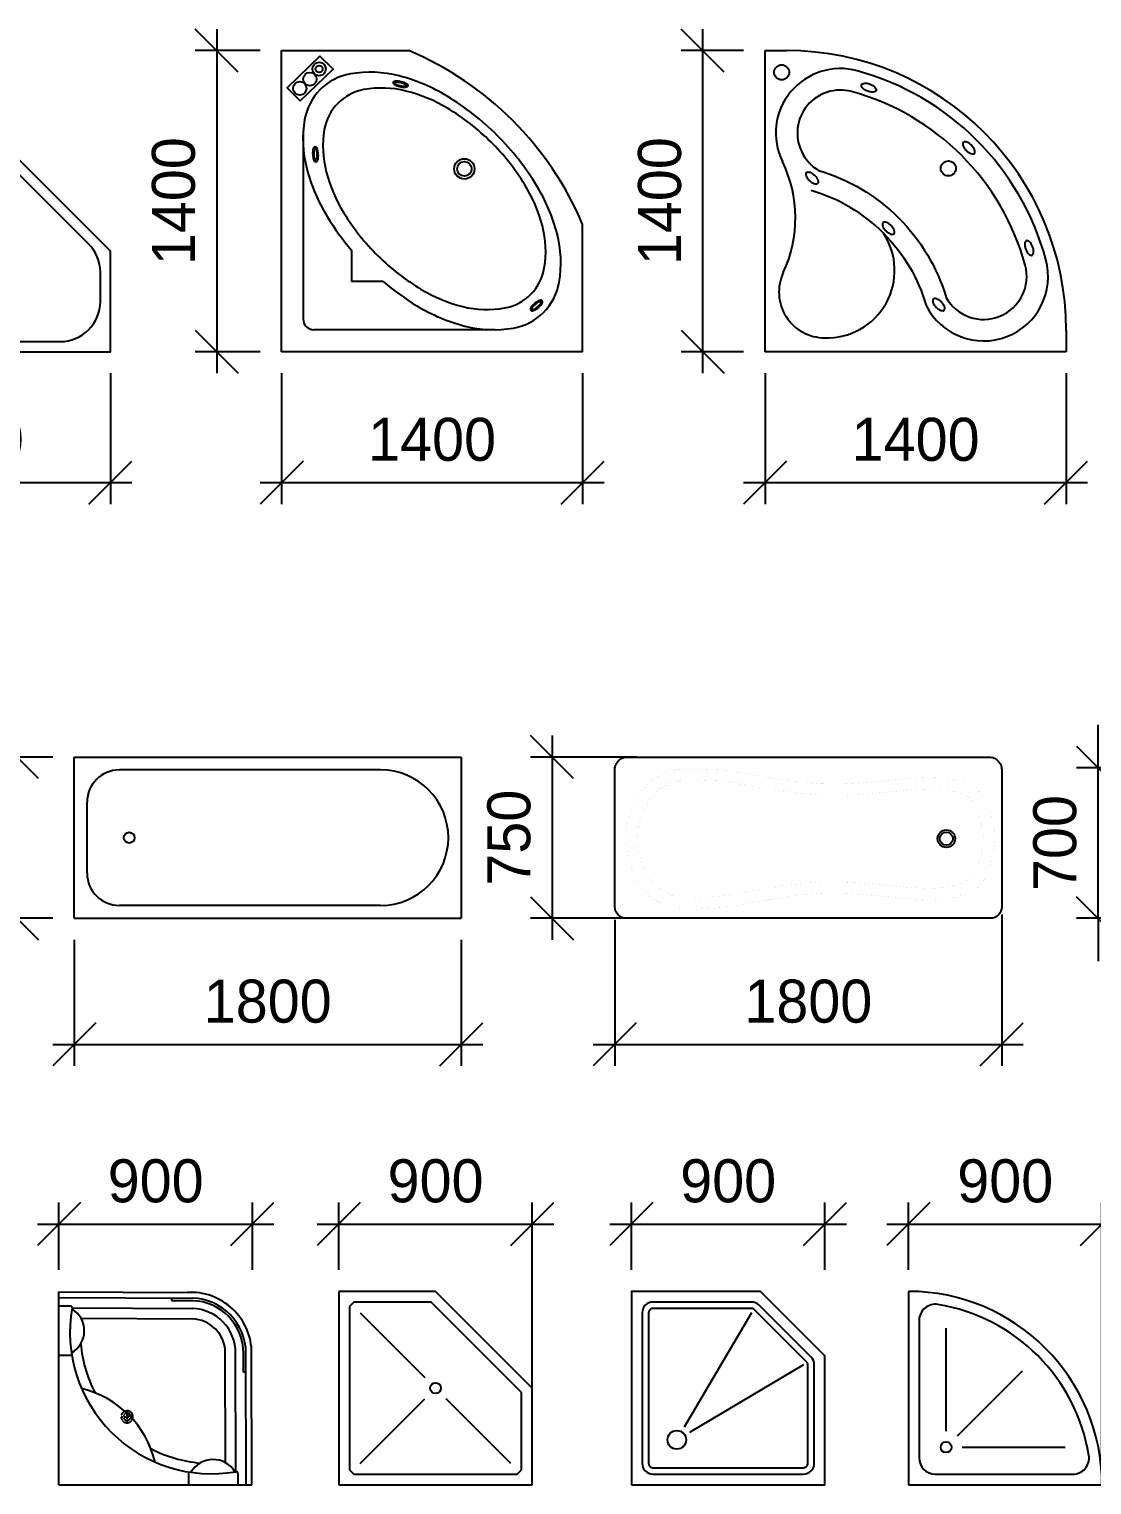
# Model space of a CAD drawing. Header units: millimetres. Extents: x 3103 to 179340, y -10977 to 70536.
# Drawn here: x 43018 to 47960, y -4403 to 2367 of the extents above; entities that cross this region are included whole.
import ezdxf

# ---------------------------------------------------------------- set-up
doc = ezdxf.new("R2010")
doc.units = ezdxf.units.MM
doc.header["$LTSCALE"] = 0.5
doc.linetypes.add('HIDDEN', pattern=[0.375, 0.25, -0.125])
for name, color, linetype in [('RAZMER', 5, 'Continuous'), ('SANTEH', 30, 'Continuous'), ('А6-07 сантехника', 11, 'Continuous')]:
    doc.layers.add(name, color=color, linetype=linetype)
doc.styles.add('WROMLATS', font='wromlats.shx', dxfattribs={"bigfont": 'bigfont.shx'})
doc.dimstyles.new('juka', dxfattribs={"dimscale": 100, "dimtxt": 2, "dimasz": 2, "dimexe": 1, "dimexo": 1, "dimgap": 1, "dimtad": 1, "dimtoh": 1, "dimdec": 0, "dimzin": 0, "dimdsep": 46, "dimtxsty": 'WROMLATS', "dimblk": 'OBLIQUE', "dimcen": -3, "dimdle": 1, "dimclrd": 256, "dimclre": 256, "dimclrt": 256, "dimadec": 0, "dimazin": 0, "dimtfac": 1, "dimtdec": 0, "dimtix": 1, "dimtmove": 2, "dimatfit": 3, "dimldrblk": 'ORIGIN2', "dimfxl": 1, "dimtvp": 2.5, "dimtolj": 1, "dimtzin": 0, "dimarcsym": 0})

# ---------------------------------------------------------------- blocks, each defined once
blk = doc.blocks.new('Bath-Tub_79')
at = {"layer": 'SANTEH', "linetype": 'Continuous'}
for p, q in [((0, 0), (0, 750)), ((0, 750), (1800, 750)), ((1800, 750), (1800, 0)), ((1425, 690), (210, 690)), ((60, 210), (60, 540)), ((0, 0), (1800, 0)), ((1425, 60), (210, 60))]:
    blk.add_line(p, q, dxfattribs=at)
blk.add_circle((255.9, 375), 25, dxfattribs=at)
for centre, radius, start, end in [((210, 540), 150, 90, 180), ((1425, 375), 315, 270, 90), ((210, 210), 150, 180, 270)]:
    blk.add_arc(centre, radius, start, end, dxfattribs=at)
blk = doc.blocks.new('Shower Corner_89')
at = {"layer": 'SANTEH', "linetype": 'Continuous'}
for p, q in [((900, 900), (0, 900)), ((0, 900), (0, 0)), ((900, 450), (900, 900)), ((70, 850), (50, 830)), ((50, 830), (50, 70)), ((830, 850), (70, 850)), ((850, 830), (830, 850)), ((850, 470.7), (850, 830)), ((100, 800), (400, 500)), ((800, 800), (500, 500)), ((429.3, 50), (850, 470.7)), ((450, 0), (900, 450)), ((100, 100), (400, 400)), ((50, 70), (70, 50)), ((0, 0), (450, 0)), ((70, 50), (429.3, 50))]:
    blk.add_line(p, q, dxfattribs=at)
blk.add_circle((450, 450), 25, dxfattribs=at)
blk = doc.blocks.new('Shower Tray Corner_90')
at = {"layer": 'SANTEH', "linetype": 'Continuous'}
for p, q in [((0, 900), (0, 0)), ((50, 764.9), (50, 125)), ((175, 250), (175, 729.3)), ((228, 228), (530.3, 530.3)), ((250, 175), (729.3, 175)), ((0, 0), (900, 0)), ((125, 50), (764.9, 50))]:
    blk.add_line(p, q, dxfattribs=at)
blk.add_circle((175, 175), 25, dxfattribs=at)
for centre, radius, start, end in [((0, 0), 900, 0, 90), ((125, 764.9), 75, 80.7182, 180), ((0, 0), 850, 9.2818, 80.7182), ((764.9, 125), 75, 270, 9.2818), ((125, 125), 75, 180, 270)]:
    blk.add_arc(centre, radius, start, end, dxfattribs=at)
blk = doc.blocks.new('s_29')
for p, q in [((0, -1400), (0, 0)), ((0, 0), (1400, 0)), ((1400, 0), (1400, -100)), ((100, -1400), (0, -1400))]:
    blk.add_line(p, q)
blk.add_lwpolyline([(550.8, -550.8, -0.127293), (214.5, -748.9, 0.903604), (428.9, -1305.9, 0.265542), (1305.9, -428.9, 0.64488), (885, -80.4)], format="xyb")
for points in [[(843.2, -248.2, -0.125423), (621.5, -621.5, -0.124182), (252.4, -842, 0.884986), (402.6, -1209.5, 0.265542), (1209.5, -402.6, 0.64488), (928.8, -170.3, 0.143372)], [(819.8, -231.1, -0.048674), (808.3, -240.5, -0.062447), (798.1, -245.6, -0.102951), (787.5, -247.1, -0.181047), (781.9, -244.5, -0.181047), (779.4, -238.9, -0.102951), (780.8, -228.4, -0.062447), (786, -218.1, -0.048674), (795.3, -206.7, -0.048674), (806.8, -197.3, -0.062447), (817, -192.1, -0.102951), (827.6, -190.7, -0.181047), (833.2, -193.2, -0.181047), (835.7, -198.8, -0.102951), (834.3, -209.4, -0.062447), (829.1, -219.7, -0.048674)], [(1244.2, -488.5, -0.048674), (1237.5, -501.7, -0.062447), (1230.1, -510.5, -0.102951), (1221.1, -516.1, -0.181047), (1214.9, -516, -0.181047), (1210.3, -511.9, -0.102951), (1207.4, -501.7, -0.062447), (1208, -490.2, -0.048674), (1212, -475.9, -0.048674), (1218.7, -462.8, -0.062447), (1226, -453.9, -0.102951), (1235.1, -448.3, -0.181047), (1241.3, -448.4, -0.181047), (1245.9, -452.5, -0.102951), (1248.8, -462.7, -0.062447), (1248.2, -474.3, -0.048674)], [(586.2, -586.2, 0.048674), (595.6, -574.8, 0.062447), (600.7, -564.5, 0.102951), (602.2, -553.9, 0.181047), (599.6, -548.3, 0.181047), (594, -545.8, 0.102951), (583.5, -547.2, 0.062447), (573.2, -552.4, 0.048674), (561.8, -561.8, 0.048674), (552.4, -573.2, 0.062447), (547.2, -583.5, 0.102951), (545.8, -594, 0.181047), (548.3, -599.6, 0.181047), (553.9, -602.2, 0.102951), (564.5, -600.7, 0.062447), (574.8, -595.6, 0.048674)], [(231.1, -819.8, 0.048674), (240.5, -808.3, 0.062447), (245.6, -798.1, 0.102951), (247.1, -787.5, 0.181047), (244.5, -781.9, 0.181047), (238.9, -779.4, 0.102951), (228.4, -780.8, 0.062447), (218.1, -786, 0.048674), (206.7, -795.3, 0.048674), (197.3, -806.8, 0.062447), (192.1, -817, 0.102951), (190.7, -827.6, 0.181047), (193.2, -833.2, 0.181047), (198.8, -835.7, 0.102951), (209.4, -834.3, 0.062447), (219.7, -829.1, 0.048674)], [(959.9, -959.9, 0.048674), (969.2, -948.5, 0.062447), (974.4, -938.2, 0.102951), (975.9, -927.6, 0.181047), (973.3, -922, 0.181047), (967.7, -919.5, 0.102951), (957.2, -920.9, 0.062447), (946.9, -926.1, 0.048674), (935.5, -935.5, 0.048674), (926.1, -946.9, 0.062447), (920.9, -957.2, 0.102951), (919.5, -967.7, 0.181047), (922, -973.3, 0.181047), (927.6, -975.9, 0.102951), (938.1, -974.4, 0.062447), (948.4, -969.2, 0.048674)], [(488.5, -1244.2, 0.048674), (501.7, -1237.5, 0.062447), (510.5, -1230.1, 0.102951), (516.1, -1221.1, 0.181047), (516, -1214.9, 0.181047), (511.9, -1210.3, 0.102951), (501.7, -1207.4, 0.062447), (490.2, -1208, 0.048674), (475.9, -1212, 0.048674), (462.8, -1218.7, 0.062447), (453.9, -1226, 0.102951), (448.3, -1235.1, 0.181047), (448.4, -1241.3, 0.181047), (452.5, -1245.9, 0.102951), (462.7, -1248.8, 0.062447), (474.3, -1248.2, 0.048674)]]:
    blk.add_lwpolyline(points, format="xyb", close=True)
for centre in [(1299, -77.2), (852.3, -852.3)]:
    blk.add_circle(centre, 35)
for centre, radius, start, end in [((277.5, -277.5), 212.9, 64.9384, 180), ((100, -100), 1300, 270, 0), ((621.8, 458.8), 600, 244.9384, 296.0111), ((0, 0), 779, 315, 344.01734), ((378.1, -288.9), 313.7, 177.91169, 303.40157)]:
    blk.add_arc(centre, radius, start, end)
blk = doc.blocks.new('K10-13')
at = {"layer": 'SANTEH'}
blk.add_lwpolyline([(0, 0), (1400, 0), (1400, 466.7), (466.7, 1400), (0, 1400)], close=True, dxfattribs=at)
for points in [[(480.8, 46.7), (1166.7, 46.7, 0.414214), (1353.3, 233.3), (1353.3, 370, 0.198912), (1298.7, 502), (502, 1298.7, 0.198912), (370, 1353.3), (233.3, 1353.3, 0.414214), (46.7, 1166.7), (46.7, 326.7, 0.414214), (326.7, 46.7)], [(326.7, 46.7), (470.5, 46.7, 0.414214)]]:
    blk.add_lwpolyline(points, format="xyb", dxfattribs=at)
blk.add_circle((202.7, 202.7), 40.4, dxfattribs=at)
blk = doc.blocks.new('K10-46')
at = {"layer": 'SANTEH'}
for p, q in [((-800, -558.6), (-269.9, -244.3)), ((-558.2, -799.5), (-245.8, -268.4))]:
    blk.add_line(p, q, dxfattribs=at)
blk.add_lwpolyline([(0, 0), (-900, 0), (-900, -600), (-600, -900), (0, -900)], close=True, dxfattribs=at)
for points in [[(-100, -50), (-800, -50, 0.414214), (-850, -100), (-850, -558.6, 0.198912), (-835.4, -593.9), (-593.9, -835.4, 0.198912), (-558.6, -850), (-100, -850, 0.414214), (-50, -800), (-50, -100, 0.414214)], [(-100, -80), (-800, -80, 0.414214), (-820, -100), (-820, -558.6, 0.198912), (-814.1, -572.7), (-572.7, -814.1, 0.198912), (-558.6, -820), (-100, -820, 0.414214), (-80, -800), (-80, -100, 0.414214)]]:
    blk.add_lwpolyline(points, format="xyb", close=True, dxfattribs=at)
blk.add_circle((-211, -209.4), 43.3, dxfattribs=at)
blk = doc.blocks.new('_Oblique')
at = {"color": 0, "lineweight": -2}
blk.add_line((-0.5, -0.5), (0.5, 0.5), dxfattribs=at)
blk = doc.blocks.new('*D1512')
at = {"layer": 'Defpoints', "color": 0, "transparency": 16777216}
for p in [(41996, 866.8), (43396, 866.8), (43396, 257.9)]:
    blk.add_point(p, dxfattribs=at)
at = {"layer": 'RAZMER', "lineweight": -2, "transparency": 16777216}
for p, q in [((41996, 766.8), (41996, 157.9)), ((43396, 766.8), (43396, 157.9)), ((41896, 257.9), (43496, 257.9))]:
    blk.add_line(p, q, dxfattribs=at)
at = {"layer": 'RAZMER', "lineweight": -2, "transparency": 16777216, "xscale": 200, "yscale": 200, "zscale": 200, "rotation": 180}
blk.add_blockref('_Oblique', (41996, 257.9), dxfattribs=at)
at = {"layer": 'RAZMER', "lineweight": -2, "transparency": 16777216, "xscale": 200, "yscale": 200, "zscale": 200}
blk.add_blockref('_Oblique', (43396, 257.9), dxfattribs=at)
at = {"layer": 'RAZMER', "transparency": 16777216, "insert": (42696, 457.9), "char_height": 200, "attachment_point": 5, "style": 'WROMLATS'}
blk.add_mtext('\\A1;1400', dxfattribs=at)
blk = doc.blocks.new('_Origin2')
at = {"color": 0, "linetype": 'ByBlock', "lineweight": -2}
blk.add_line((-0.5, 0), (-1, 0), dxfattribs=at)
for radius in [0.5, 0.25]:
    blk.add_circle((0, 0), radius, dxfattribs=at)
blk = doc.blocks.new('A$C4AAB7A9B')
at = {"layer": 'SANTEH', "linetype": 'Continuous'}
for p, q in [((0, 897.4), (595.8, 894.7)), ((0, 0), (0, 897.4)), ((0, 871), (621.6, 868.2)), ((52.2, 831.5), (0, 831.5)), ((61.2, 822.8), (621.4, 820.2)), ((524.3, 870), (524.2, 857.1)), ((524.2, 857.1), (621.6, 856.7)), ((102.8, 774.6), (621.2, 772.2)), ((774.8, 102.8), (773.9, 614.8)), ((822.9, 61.2), (821.9, 614.9)), ((858.5, 524.2), (858.4, 615)), ((871, 0), (869.9, 615)), ((897.4, 0), (896.3, 615.1)), ((61.2, 602.2), (0, 602.2)), ((870, 524.3), (858.5, 524.2)), ((316.7, 344.4), (316.7, 333.3)), ((344.4, 316.7), (333.3, 316.7)), ((602.2, 61.2), (602.2, 0)), ((831.5, 52.2), (831.5, 0)), ((0, 0), (897.4, 0))]:
    blk.add_line(p, q, dxfattribs=at)
at = {"layer": 'SANTEH', "linetype": 'HIDDEN'}
for p, q in [((289.1, 316.7), (333.3, 316.7)), ((316.7, 289.1), (316.7, 333.3))]:
    blk.add_line(p, q, dxfattribs=at)
at = {"layer": 'SANTEH', "linetype": 'Continuous'}
for radius in [1.536381458572577e-11, 1.71772669036928e-11]:
    blk.add_circle((316.7, 316.7), radius, dxfattribs=at)
for centre, radius, start, end in [((613.5, 612.5), 282.8, 359.79939, 93.59099), ((709.8, 709.8), 658.4, 170.12181, 279.88736), ((54.5, 824.9), 6.99, 343.43975, 108.66569), ((-0.5, 716.8), 118.6, 299.80018, 59.07428), ((614.4, 612.8), 207.5, 359.72024, 88.3907), ((614.4, 612.8), 243.9, 359.72024, 88.3907), ((614.4, 612.8), 255.4, 359.72024, 88.3907), ((614.4, 612.8), 159.5, 359.72024, 88.3907), ((709.8, 709.8), 610.4, 184.9964, 207.5101), ((0, 0), 459.8, 13.31975, 76.67879), ((316.7, 316.7), 27.7, 338.81326, 111.18674), ((316.7, 316.7), 16.8, 359.05817, 90.94183), ((709.8, 709.8), 610.4, 242.48845, 264.99962), ((716.8, -0.5), 118.6, 30.92572, 150.19982), ((824.9, 54.5), 6.99, 341.33431, 106.56025)]:
    blk.add_arc(centre, radius, start, end, dxfattribs=at)
at = {"layer": 'SANTEH', "linetype": 'HIDDEN'}
for radius, start, end in [(27.7, 111.18674, 338.81326), (16.8, 90.94183, 359.05817)]:
    blk.add_arc((316.7, 316.7), radius, start, end, dxfattribs=at)
blk = doc.blocks.new('s_93')
at = {"layer": 'SANTEH'}
for p, q in [((0, -1400), (0, 0)), ((0, 0), (1400, 0)), ((1400, 0), (1400, -591.9)), ((1018.5, -100.4), (152.2, -100.4)), ((102.3, -992.8), (102.2, -150.4)), ((326.1, -472), (326.1, -325.2)), ((472.4, -325.3), (326.1, -325.2)), ((0, -1400), (591.9, -1400))]:
    blk.add_line(p, q, dxfattribs=at)
blk.add_lwpolyline([(1374.7, -177.5), (1227.2, -26.4), (1165.9, -86.3), (1313.7, -240.1)], close=True, dxfattribs=at)
for points in [[(1005.5, -1002.7, 0.059635), (1188.3, -769.5, 0.073145), (1282.5, -546.5, 0.106765), (1291.8, -320, 0.154982), (1218.9, -179.7, 0.154982), (1078.4, -107.2, 0.106765), (851.9, -117.1, 0.073145), (629.2, -211.9, 0.038861), (472.4, -325.3, 0.059635)], [(326.1, -472, 0.038717), (213.6, -628.6, 0.073145), (119.4, -851.5, 0.106765), (110.1, -1078.1, 0.154982), (183, -1218.4, 0.154982), (323.6, -1290.9, 0.106765), (550.1, -1281, 0.073145), (772.8, -1186.2, 0.059635), (1005.5, -1002.7, 0.059635)]]:
    blk.add_lwpolyline(points, format="xyb", dxfattribs=at)
for points in [[(445.8, -448.2, 0.060096), (289.7, -649.6, 0.07356), (209.9, -842.3, 0.106832), (203.4, -1037.7, 0.154019), (267.5, -1159.1, 0.154019), (389.6, -1221.7, 0.106832), (584.9, -1213, 0.07356), (776.7, -1131, 0.060096), (976.3, -972.5, 0.060096), (1132.4, -771.1, 0.07356), (1212.2, -578.4, 0.106832), (1218.7, -383, 0.154019), (1154.6, -261.6, 0.154019), (1032.5, -198.9, 0.106832), (837.1, -207.7, 0.07356), (645.4, -289.7, 0.060096)], [(917, -144.8, 0.028254), (904.4, -146.3, 0.038618), (895, -148.7, 0.079399), (886.5, -153.2, 0.251746), (883.3, -160, 0.251746), (887.3, -166.3, 0.079399), (896.3, -169.7, 0.038618), (905.9, -171, 0.028254), (918.6, -170.9, 0.028254), (931.3, -169.4, 0.038618), (940.6, -167, 0.079399), (949.2, -162.5, 0.251746), (952.3, -155.7, 0.251746), (948.4, -149.4, 0.079399), (939.3, -145.9, 0.038618), (929.7, -144.7, 0.028254)], [(917.3, -149.8, 0.028254), (905.2, -151.2, 0.038618), (896.6, -153.4, 0.079399), (889.5, -157.2, 0.251746), (888.3, -159.7, 0.251746), (889.8, -162, 0.079399), (897.3, -164.8, 0.038618), (906.2, -166, 0.028254), (918.3, -165.9, 0.028254), (930.4, -164.5, 0.038618), (939, -162.3, 0.079399), (946.2, -158.5, 0.251746), (947.3, -156, 0.251746), (945.9, -153.7, 0.079399), (938.3, -150.8, 0.038618), (929.5, -149.7, 0.028254)], [(1256.5, -556.6, -0.028254), (1252.6, -568.7, -0.038618), (1248.4, -577.4, -0.079399), (1242.3, -584.9, -0.251746), (1235.1, -586.7, -0.251746), (1229.6, -581.6, -0.079399), (1228, -572.1, -0.038618), (1228.7, -562.4, -0.028254), (1231.2, -549.9, -0.028254), (1235.1, -537.8, -0.038618), (1239.3, -529.1, -0.079399), (1245.4, -521.6, -0.251746), (1252.7, -519.9, -0.251746), (1258.1, -525, -0.079399), (1259.7, -534.5, -0.038618), (1259.1, -544.1, -0.028254)], [(1251.7, -555.3, -0.028254), (1247.9, -566.9, -0.038618), (1244.1, -574.9, -0.079399), (1239, -581.2, -0.251746), (1236.4, -581.8, -0.251746), (1234.4, -580, -0.079399), (1233, -572, -0.038618), (1233.6, -563.1, -0.028254), (1236, -551.2, -0.028254), (1239.8, -539.7, -0.038618), (1243.6, -531.6, -0.079399), (1248.8, -525.3, -0.251746), (1251.4, -524.7, -0.251746), (1253.4, -526.6, -0.079399), (1254.7, -534.5, -0.038618), (1254.1, -543.4, -0.028254)], [(204.8, -1193.9, 0.028254), (213.5, -1203.2, 0.038618), (221, -1209.4, 0.079399), (229.7, -1213.6, 0.251746), (237, -1212.1, 0.251746), (239.7, -1205.2, 0.079399), (237.2, -1195.8, 0.038618), (232.5, -1187.4, 0.028254), (224.9, -1177.2, 0.028254), (216.2, -1167.9, 0.038618), (208.7, -1161.8, 0.079399), (200, -1157.6, 0.251746), (192.7, -1159, 0.251746), (189.9, -1165.9, 0.079399), (192.5, -1175.3, 0.038618), (197.2, -1183.7, 0.028254)], [(208.6, -1190.7, 0.028254), (216.9, -1199.6, 0.038618), (223.8, -1205.3, 0.079399), (231.1, -1208.8, 0.251746), (233.8, -1208.2, 0.251746), (234.8, -1205.7, 0.079399), (232.6, -1197.9, 0.038618), (228.3, -1190.1, 0.028254), (221, -1180.4, 0.028254), (212.7, -1171.5, 0.038618), (205.9, -1165.9, 0.079399), (198.6, -1162.3, 0.251746), (195.9, -1162.9, 0.251746), (194.9, -1165.4, 0.079399), (197.1, -1173.2, 0.038618), (201.4, -1181, 0.028254)]]:
    blk.add_lwpolyline(points, format="xyb", close=True, dxfattribs=at)
for centre, radius in [((1224.6, -84.7), 31.2), ((1267.5, -131.9), 31.2), ((1314.6, -174.7), 31.2), ((1314.6, -174.7), 16.3), ((850, -850), 47.2), ((850, -850), 33.7)]:
    blk.add_circle(centre, radius, dxfattribs=at)
for centre, radius, start, end in [((152.2, -150.4), 50, 90, 180), ((0, 0), 1520, 292.91954, 337.08046)]:
    blk.add_arc(centre, radius, start, end, dxfattribs=at)
blk = doc.blocks.new('s_44')
at = {"layer": 'SANTEH', "ltscale": 600}
blk.add_line((-1798.7, 252.4), (-1798.7, 264.5), dxfattribs=at)
blk.add_lwpolyline([(-1798.7, -317.4), (-1798.7, 317.4, -0.414214), (-1745.8, 370.3), (-51.9, 370.3, -0.414214), (1, 317.4), (1, -317.4, -0.380575), (-51.9, -379.3), (-1745.8, -379.3, -0.380575)], format="xyb", close=True, dxfattribs=at)
at = {"layer": 'SANTEH', "ltscale": 600, "const_width": 0.106}
for points in [[(-1765.9, -2.2), (-1763.1, -35.3), (-1752, -100.4), (-1736.8, -151.4), (-1717.1, -190.6), (-1693.2, -219.8), (-1666.4, -240.3), (-1638.4, -254.2), (-1609.9, -264.6), (-1580, -272.5), (-1548.5, -278.1), (-1515.3, -281.7), (-1480.2, -283.4), (-1443.2, -283.4), (-1404, -281.9), (-1362.5, -279.1), (-1318.6, -275.2), (-1272.5, -270.6), (-1224.5, -265.8), (-1174.6, -261.2), (-1123.2, -257.4), (-1070.4, -254.8), (-1016.4, -253.9), (-961.5, -255), (-905.7, -258.6), (-849.5, -264.3), (-793.6, -271.6), (-738.5, -280), (-685.2, -289), (-634.1, -298.1), (-585.9, -306.7), (-541.3, -314.4), (-499.4, -320.9), (-397, -324), (-363.5, -326.4), (-330.7, -326.4), (-299.3, -323.4), (-268.8, -317.2), (-238.8, -307.3), (-208.8, -293.6), (-178, -275.3), (-147, -249.8), (-117.5, -215.3), (-91.3, -170), (-69.4, -112.3), (-52.6, -40.3), (-48, 4.5), (-52.6, 43), (-69.4, 115), (-91.3, 172.7), (-117.5, 218), (-147, 252.5), (-178, 278), (-208.8, 296.4), (-238.8, 310), (-268.8, 319.9), (-299.3, 326.1), (-330.7, 329.1), (-363.5, 329.1), (-397.3, 326.7), (-499.8, 320.9), (-541.3, 314.4), (-585.9, 306.7), (-634.1, 298.1), (-685.2, 289), (-738.5, 280), (-793.6, 271.6), (-849.5, 264.3), (-905.7, 258.6), (-961.5, 255), (-1016.4, 253.9), (-1070.4, 254.8), (-1123.2, 257.4), (-1174.6, 261.2), (-1224.5, 265.8), (-1272.5, 270.6), (-1318.6, 275.2), (-1362.5, 279.1), (-1404, 281.9), (-1443.2, 283.4), (-1480.2, 283.4), (-1515.3, 281.7), (-1548.5, 278.1), (-1580, 272.5), (-1609.9, 264.6), (-1638.4, 254.2), (-1666.4, 240.3), (-1693.2, 219.8), (-1717.1, 190.6), (-1736.8, 151.4), (-1752, 100.4), (-1763.1, 35.3)], [(-1713.1, 2.2), (-1710.6, -28.6), (-1700.4, -88.3), (-1687.4, -131.8), (-1672.4, -161.7), (-1656.2, -181.5), (-1638.3, -195.2), (-1617.5, -205.6), (-1594.1, -214.1), (-1568.6, -220.8), (-1541, -225.7), (-1511.2, -228.9), (-1478.9, -230.5), (-1444.2, -230.5), (-1406.8, -229.1), (-1366.6, -226.4), (-1323.6, -222.5), (-1277.8, -217.9), (-1229.5, -213.1), (-1179, -208.5), (-1126.4, -204.6), (-1072.2, -201.9), (-1016.3, -201), (-959.2, -202.2), (-901.3, -205.9), (-843.4, -211.8), (-786.1, -219.2), (-730.2, -227.8), (-676.1, -236.9), (-624.8, -246), (-576.7, -254.6), (-532.7, -262.2), (-494.5, -268.2), (-394.3, -271.2), (-361.6, -273.5), (-333.2, -273.5), (-307.1, -271), (-282.4, -266), (-258.1, -258), (-233.4, -246.7), (-208.5, -231.8), (-184.2, -211.9), (-160.9, -184.6), (-139.2, -147.2), (-120.1, -96.8), (-104.8, -31.1), (-100.5, 4.5), (-104.8, 33.8), (-120.1, 99.5), (-139.2, 149.9), (-160.9, 187.3), (-184.2, 214.6), (-208.5, 234.6), (-233.4, 249.4), (-258.1, 260.7), (-282.4, 268.7), (-307.1, 273.7), (-333.2, 276.2), (-361.6, 276.2), (-393.9, 273.9), (-494.2, 268.2), (-532.7, 262.2), (-576.7, 254.6), (-624.8, 246), (-676.1, 236.9), (-730.2, 227.8), (-786.1, 219.2), (-843.4, 211.8), (-901.3, 205.9), (-959.2, 202.2), (-1016.3, 201), (-1072.2, 201.9), (-1126.4, 204.6), (-1179, 208.5), (-1229.5, 213.1), (-1277.8, 217.9), (-1323.6, 222.5), (-1366.6, 226.4), (-1406.8, 229.1), (-1444.2, 230.5), (-1478.9, 230.5), (-1511.2, 228.9), (-1541, 225.7), (-1568.6, 220.8), (-1594.1, 214.1), (-1617.5, 205.6), (-1638.3, 195.2), (-1656.2, 181.5), (-1672.4, 161.7), (-1687.4, 131.8), (-1700.4, 88.3), (-1710.6, 28.6)]]:
    blk.add_lwpolyline(points, close=True, dxfattribs=at)
at = {"layer": 'SANTEH', "ltscale": 600}
for radius in [41, 30.4]:
    blk.add_circle((-1540.8, 0), radius, dxfattribs=at)
blk = doc.blocks.new('*D1416')
at = {"layer": 'Defpoints', "color": 0, "transparency": 16777216}
for p in [(44192, 2266.8), (43890.5, 866.8), (44192, 866.8)]:
    blk.add_point(p, dxfattribs=at)
at = {"layer": 'RAZMER', "lineweight": -2, "transparency": 16777216}
for p, q in [((43890.5, 2366.8), (43890.5, 766.8)), ((44092, 2266.8), (43790.5, 2266.8)), ((44092, 866.8), (43790.5, 866.8))]:
    blk.add_line(p, q, dxfattribs=at)
at = {"layer": 'RAZMER', "lineweight": -2, "transparency": 16777216, "xscale": 200, "yscale": 200, "zscale": 200}
for p, rotation in [((43890.5, 2266.8), 90), ((43890.5, 866.8), 270)]:
    blk.add_blockref('_Oblique', p, dxfattribs=dict(at, rotation=rotation))
at = {"layer": 'RAZMER', "transparency": 16777216, "insert": (43690.5, 1566.8), "char_height": 200, "attachment_point": 5, "rotation": 90, "style": 'WROMLATS'}
blk.add_mtext('\\A1;1400', dxfattribs=at)
blk = doc.blocks.new('*D1417')
at = {"layer": 'Defpoints', "color": 0, "transparency": 16777216}
for p in [(44192, 866.8), (45592, 866.8), (45592, 257.9)]:
    blk.add_point(p, dxfattribs=at)
at = {"layer": 'RAZMER', "lineweight": -2, "transparency": 16777216}
for p, q in [((44192, 766.8), (44192, 157.9)), ((45592, 766.8), (45592, 157.9)), ((44092, 257.9), (45692, 257.9))]:
    blk.add_line(p, q, dxfattribs=at)
at = {"layer": 'RAZMER', "lineweight": -2, "transparency": 16777216, "xscale": 200, "yscale": 200, "zscale": 200, "rotation": 180}
blk.add_blockref('_Oblique', (44192, 257.9), dxfattribs=at)
at = {"layer": 'RAZMER', "lineweight": -2, "transparency": 16777216, "xscale": 200, "yscale": 200, "zscale": 200}
blk.add_blockref('_Oblique', (45592, 257.9), dxfattribs=at)
at = {"layer": 'RAZMER', "transparency": 16777216, "insert": (44892, 457.9), "char_height": 200, "attachment_point": 5, "style": 'WROMLATS'}
blk.add_mtext('\\A1;1400', dxfattribs=at)
blk = doc.blocks.new('*D1420')
at = {"layer": 'Defpoints', "color": 0, "transparency": 16777216}
for p in [(46150.8, 2266.8), (46440.4, 2266.8), (46440.4, 866.8)]:
    blk.add_point(p, dxfattribs=at)
at = {"layer": 'RAZMER', "lineweight": -2, "transparency": 16777216}
for p, q in [((46150.8, 766.8), (46150.8, 2366.8)), ((46340.4, 2266.8), (46050.8, 2266.8)), ((46340.4, 866.8), (46050.8, 866.8))]:
    blk.add_line(p, q, dxfattribs=at)
at = {"layer": 'RAZMER', "lineweight": -2, "transparency": 16777216, "xscale": 200, "yscale": 200, "zscale": 200}
for p, rotation in [((46150.8, 2266.8), 90), ((46150.8, 866.8), 270)]:
    blk.add_blockref('_Oblique', p, dxfattribs=dict(at, rotation=rotation))
at = {"layer": 'RAZMER', "transparency": 16777216, "insert": (45950.8, 1566.8), "char_height": 200, "attachment_point": 5, "rotation": 90, "style": 'WROMLATS'}
blk.add_mtext('\\A1;1400', dxfattribs=at)
blk = doc.blocks.new('*D1421')
at = {"layer": 'Defpoints', "color": 0, "transparency": 16777216}
for p in [(46440.4, 866.8), (47840.4, 866.8), (47840.4, 257.9)]:
    blk.add_point(p, dxfattribs=at)
at = {"layer": 'RAZMER', "lineweight": -2, "transparency": 16777216}
for p, q in [((46440.4, 766.8), (46440.4, 157.9)), ((47840.4, 766.8), (47840.4, 157.9)), ((46340.4, 257.9), (47940.4, 257.9))]:
    blk.add_line(p, q, dxfattribs=at)
at = {"layer": 'RAZMER', "lineweight": -2, "transparency": 16777216, "xscale": 200, "yscale": 200, "zscale": 200, "rotation": 180}
blk.add_blockref('_Oblique', (46440.4, 257.9), dxfattribs=at)
at = {"layer": 'RAZMER', "lineweight": -2, "transparency": 16777216, "xscale": 200, "yscale": 200, "zscale": 200}
blk.add_blockref('_Oblique', (47840.4, 257.9), dxfattribs=at)
at = {"layer": 'RAZMER', "transparency": 16777216, "insert": (47140.4, 457.9), "char_height": 200, "attachment_point": 5, "style": 'WROMLATS'}
blk.add_mtext('\\A1;1400', dxfattribs=at)
blk = doc.blocks.new('*D1442')
at = {"layer": 'Defpoints', "color": 0, "transparency": 16777216}
for p in [(47988.8, -1068.1), (48293.1, -1068.1), (48293.1, -1768.1)]:
    blk.add_point(p, dxfattribs=at)
at = {"layer": 'RAZMER', "lineweight": -2, "transparency": 16777216}
for p, q in [((47988.8, -1068.1), (47988.8, -868.1)), ((48193.1, -1068.1), (47888.8, -1068.1)), ((47988.8, -1768.1), (47988.8, -1068.1)), ((48193.1, -1768.1), (47888.8, -1768.1)), ((47988.8, -1768.1), (47988.8, -1968.1))]:
    blk.add_line(p, q, dxfattribs=at)
at = {"layer": 'RAZMER', "lineweight": -2, "transparency": 16777216, "xscale": 200, "yscale": 200, "zscale": 200}
for p, rotation in [((47988.8, -1068.1), 270), ((47988.8, -1768.1), 90)]:
    blk.add_blockref('_Oblique', p, dxfattribs=dict(at, rotation=rotation))
at = {"layer": 'RAZMER', "transparency": 16777216, "insert": (47788.8, -1418.1), "char_height": 200, "attachment_point": 5, "rotation": 90, "style": 'WROMLATS'}
blk.add_mtext('\\A1;700', dxfattribs=at)
blk = doc.blocks.new('*D1443')
at = {"layer": 'Defpoints', "color": 0, "transparency": 16777216}
for p in [(43227.7, -1018.1), (42962.2, -1768.1), (43227.7, -1768.1)]:
    blk.add_point(p, dxfattribs=at)
at = {"layer": 'RAZMER', "lineweight": -2, "transparency": 16777216}
for p, q in [((42962.2, -918.1), (42962.2, -1868.1)), ((43127.7, -1018.1), (42862.2, -1018.1)), ((43127.7, -1768.1), (42862.2, -1768.1))]:
    blk.add_line(p, q, dxfattribs=at)
at = {"layer": 'RAZMER', "lineweight": -2, "transparency": 16777216, "xscale": 200, "yscale": 200, "zscale": 200}
for p, rotation in [((42962.2, -1018.1), 90), ((42962.2, -1768.1), 270)]:
    blk.add_blockref('_Oblique', p, dxfattribs=dict(at, rotation=rotation))
at = {"layer": 'RAZMER', "transparency": 16777216, "insert": (42762.2, -1393.1), "char_height": 200, "attachment_point": 5, "rotation": 90, "style": 'WROMLATS'}
blk.add_mtext('\\A1;750', dxfattribs=at)
blk = doc.blocks.new('*D1444')
at = {"layer": 'Defpoints', "color": 0, "transparency": 16777216}
for p in [(43227.7, -1768.1), (45027.7, -1768.1), (45027.7, -2354.6)]:
    blk.add_point(p, dxfattribs=at)
at = {"layer": 'RAZMER', "lineweight": -2, "transparency": 16777216}
for p, q in [((43227.7, -1868.1), (43227.7, -2454.6)), ((45027.7, -1868.1), (45027.7, -2454.6)), ((43127.7, -2354.6), (45127.7, -2354.6))]:
    blk.add_line(p, q, dxfattribs=at)
at = {"layer": 'RAZMER', "lineweight": -2, "transparency": 16777216, "xscale": 200, "yscale": 200, "zscale": 200, "rotation": 180}
blk.add_blockref('_Oblique', (43227.7, -2354.6), dxfattribs=at)
at = {"layer": 'RAZMER', "lineweight": -2, "transparency": 16777216, "xscale": 200, "yscale": 200, "zscale": 200}
blk.add_blockref('_Oblique', (45027.7, -2354.6), dxfattribs=at)
at = {"layer": 'RAZMER', "transparency": 16777216, "insert": (44127.7, -2154.6), "char_height": 200, "attachment_point": 5, "style": 'WROMLATS'}
blk.add_mtext('\\A1;1800', dxfattribs=at)
blk = doc.blocks.new('*D1445')
at = {"layer": 'Defpoints', "color": 0, "transparency": 16777216}
for p in [(45741.6, -1675.5), (47541.3, -1650.2), (47541.3, -2354.6)]:
    blk.add_point(p, dxfattribs=at)
at = {"layer": 'RAZMER', "lineweight": -2, "transparency": 16777216}
for p, q in [((47541.3, -1750.2), (47541.3, -2454.6)), ((45741.6, -1775.5), (45741.6, -2454.6)), ((45641.6, -2354.6), (47641.3, -2354.6))]:
    blk.add_line(p, q, dxfattribs=at)
at = {"layer": 'RAZMER', "lineweight": -2, "transparency": 16777216, "xscale": 200, "yscale": 200, "zscale": 200, "rotation": 180}
blk.add_blockref('_Oblique', (45741.6, -2354.6), dxfattribs=at)
at = {"layer": 'RAZMER', "lineweight": -2, "transparency": 16777216, "xscale": 200, "yscale": 200, "zscale": 200}
blk.add_blockref('_Oblique', (47541.3, -2354.6), dxfattribs=at)
at = {"layer": 'RAZMER', "transparency": 16777216, "insert": (46641.5, -2154.6), "char_height": 200, "attachment_point": 5, "style": 'WROMLATS'}
blk.add_mtext('\\A1;1800', dxfattribs=at)
blk = doc.blocks.new('*D1446')
at = {"layer": 'Defpoints', "color": 0, "transparency": 16777216}
for p in [(45944.2, -1018.4), (45450.1, -1768.1), (45944.2, -1768.1)]:
    blk.add_point(p, dxfattribs=at)
at = {"layer": 'RAZMER', "lineweight": -2, "transparency": 16777216}
for p, q in [((45450.1, -918.4), (45450.1, -1868.1)), ((45844.2, -1018.4), (45350.1, -1018.4)), ((45844.2, -1768.1), (45350.1, -1768.1))]:
    blk.add_line(p, q, dxfattribs=at)
at = {"layer": 'RAZMER', "lineweight": -2, "transparency": 16777216, "xscale": 200, "yscale": 200, "zscale": 200}
for p, rotation in [((45450.1, -1018.4), 90), ((45450.1, -1768.1), 270)]:
    blk.add_blockref('_Oblique', p, dxfattribs=dict(at, rotation=rotation))
at = {"layer": 'RAZMER', "transparency": 16777216, "insert": (45250.1, -1393.2), "char_height": 200, "attachment_point": 5, "rotation": 90, "style": 'WROMLATS'}
blk.add_mtext('\\A1;750', dxfattribs=at)
blk = doc.blocks.new('*D1464')
at = {"layer": 'Defpoints', "color": 0, "transparency": 16777216}
for p in [(46718.9, -3190.1), (45818.9, -3502.7), (46718.9, -3502.7)]:
    blk.add_point(p, dxfattribs=at)
at = {"layer": 'RAZMER', "lineweight": -2, "transparency": 16777216}
for p, q in [((45818.9, -3402.7), (45818.9, -3090.1)), ((46718.9, -3402.7), (46718.9, -3090.1)), ((45718.9, -3190.1), (46818.9, -3190.1))]:
    blk.add_line(p, q, dxfattribs=at)
at = {"layer": 'RAZMER', "lineweight": -2, "transparency": 16777216, "xscale": 200, "yscale": 200, "zscale": 200, "rotation": 180}
blk.add_blockref('_Oblique', (45818.9, -3190.1), dxfattribs=at)
at = {"layer": 'RAZMER', "lineweight": -2, "transparency": 16777216, "xscale": 200, "yscale": 200, "zscale": 200}
blk.add_blockref('_Oblique', (46718.9, -3190.1), dxfattribs=at)
at = {"layer": 'RAZMER', "transparency": 16777216, "insert": (46268.9, -2990.1), "char_height": 200, "attachment_point": 5, "style": 'WROMLATS'}
blk.add_mtext('\\A1;900', dxfattribs=at)
blk = doc.blocks.new('*D1468')
at = {"layer": 'Defpoints', "color": 0, "transparency": 16777216}
for p in [(44056.6, -3190.1), (43156.6, -3502.7), (44056.6, -3502.7)]:
    blk.add_point(p, dxfattribs=at)
at = {"layer": 'RAZMER', "lineweight": -2, "transparency": 16777216}
for p, q in [((43156.6, -3402.7), (43156.6, -3090.1)), ((44056.6, -3402.7), (44056.6, -3090.1)), ((43056.6, -3190.1), (44156.6, -3190.1))]:
    blk.add_line(p, q, dxfattribs=at)
at = {"layer": 'RAZMER', "lineweight": -2, "transparency": 16777216, "xscale": 200, "yscale": 200, "zscale": 200, "rotation": 180}
blk.add_blockref('_Oblique', (43156.6, -3190.1), dxfattribs=at)
at = {"layer": 'RAZMER', "lineweight": -2, "transparency": 16777216, "xscale": 200, "yscale": 200, "zscale": 200}
blk.add_blockref('_Oblique', (44056.6, -3190.1), dxfattribs=at)
at = {"layer": 'RAZMER', "transparency": 16777216, "insert": (43606.6, -2990.1), "char_height": 200, "attachment_point": 5, "style": 'WROMLATS'}
blk.add_mtext('\\A1;900', dxfattribs=at)
blk = doc.blocks.new('*D1469')
at = {"layer": 'Defpoints', "color": 0, "transparency": 16777216}
for p in [(45358.1, -3190.1), (44458.1, -3502.7), (45358.1, -4177.7)]:
    blk.add_point(p, dxfattribs=at)
at = {"layer": 'RAZMER', "lineweight": -2, "transparency": 16777216}
for p, q in [((44458.1, -3402.7), (44458.1, -3090.1)), ((45358.1, -4077.7), (45358.1, -3090.1)), ((44358.1, -3190.1), (45458.1, -3190.1))]:
    blk.add_line(p, q, dxfattribs=at)
at = {"layer": 'RAZMER', "lineweight": -2, "transparency": 16777216, "xscale": 200, "yscale": 200, "zscale": 200, "rotation": 180}
blk.add_blockref('_Oblique', (44458.1, -3190.1), dxfattribs=at)
at = {"layer": 'RAZMER', "lineweight": -2, "transparency": 16777216, "xscale": 200, "yscale": 200, "zscale": 200}
blk.add_blockref('_Oblique', (45358.1, -3190.1), dxfattribs=at)
at = {"layer": 'RAZMER', "transparency": 16777216, "insert": (44908.1, -2990.1), "char_height": 200, "attachment_point": 5, "style": 'WROMLATS'}
blk.add_mtext('\\A1;900', dxfattribs=at)
blk = doc.blocks.new('*D1471')
at = {"layer": 'Defpoints', "color": 0, "transparency": 16777216}
for p in [(48007.1, -3190.1), (47107.1, -3502.7), (48007.1, -4402.7)]:
    blk.add_point(p, dxfattribs=at)
at = {"layer": 'RAZMER', "lineweight": -2, "transparency": 16777216}
for p, q in [((47107.1, -3402.7), (47107.1, -3090.1)), ((48007.1, -4302.7), (48007.1, -3090.1)), ((47007.1, -3190.1), (48107.1, -3190.1))]:
    blk.add_line(p, q, dxfattribs=at)
at = {"layer": 'RAZMER', "lineweight": -2, "transparency": 16777216, "xscale": 200, "yscale": 200, "zscale": 200, "rotation": 180}
blk.add_blockref('_Oblique', (47107.1, -3190.1), dxfattribs=at)
at = {"layer": 'RAZMER', "lineweight": -2, "transparency": 16777216, "xscale": 200, "yscale": 200, "zscale": 200}
blk.add_blockref('_Oblique', (48007.1, -3190.1), dxfattribs=at)
at = {"layer": 'RAZMER', "transparency": 16777216, "insert": (47557.1, -2990.1), "char_height": 200, "attachment_point": 5, "style": 'WROMLATS'}
blk.add_mtext('\\A1;900', dxfattribs=at)

msp = doc.modelspace()

# ---------------------------------------------------------------- block references
at = {"layer": 'SANTEH'}
for name, p in [('K10-13', (41996, 866.8)), ('A$C4AAB7A9B', (43156.6, -4402.7))]:
    msp.add_blockref(name, p, dxfattribs=at)
for name, p, rotation in [('s_93', (44192, 866.8), 90), ('s_29', (46440.4, 866.8), 90), ('s_44', (45742.6, -1397.7), 180), ('K10-46', (45818.9, -4402.7), 180)]:
    msp.add_blockref(name, p, dxfattribs=dict(at, rotation=rotation))
at = {"layer": 'А6-07 сантехника', "ltscale": 5}
for name, p in [('Bath-Tub_79', (43227.7, -1768.1)), ('Shower Tray Corner_90', (47107.1, -4402.7))]:
    msp.add_blockref(name, p, dxfattribs=at)
at = {"layer": 'А6-07 сантехника', "ltscale": 5, "rotation": 90}
msp.add_blockref('Shower Corner_89', (45358.1, -4402.7), dxfattribs=at)

# ---------------------------------------------------------------- dimensions: what is measured, and where the dimension line sits
at = {"layer": 'RAZMER'}
for base, p1, p2, picture, middle in [((43890.5, 866.8), (44192, 2266.8), (44192, 866.8), '*D1416', (43690.5, 1566.8)), ((46150.8, 2266.8), (46440.4, 866.8), (46440.4, 2266.8), '*D1420', (45950.8, 1566.8)), ((47988.8, -1068.1), (48293.1, -1768.1), (48293.1, -1068.1), '*D1442', (47788.8, -1418.1)), ((42962.2, -1768.1), (43227.7, -1018.1), (43227.7, -1768.1), '*D1443', (42762.2, -1393.1)), ((45450.1, -1768.1), (45944.2, -1018.4), (45944.2, -1768.1), '*D1446', (45250.1, -1393.2))]:
    dim = msp.add_linear_dim(base=base, p1=p1, p2=p2, angle=90, dimstyle='juka', dxfattribs=at)
    dim.commit()
    dim.dimension.update_dxf_attribs({"geometry": picture, "text_midpoint": middle})
for base, p1, p2, picture, middle in [((43396, 257.9), (41996, 866.8), (43396, 866.8), '*D1512', (42696, 457.9)), ((45592, 257.9), (44192, 866.8), (45592, 866.8), '*D1417', (44892, 457.9)), ((47840.4, 257.9), (46440.4, 866.8), (47840.4, 866.8), '*D1421', (47140.4, 457.9)), ((47541.3, -2354.6), (45741.6, -1675.5), (47541.3, -1650.2), '*D1445', (46641.5, -2154.6)), ((45027.7, -2354.6), (43227.7, -1768.1), (45027.7, -1768.1), '*D1444', (44127.7, -2154.6)), ((44056.6, -3190.1), (43156.6, -3502.7), (44056.6, -3502.7), '*D1468', (43606.6, -2990.1)), ((45358.1, -3190.1), (44458.1, -3502.7), (45358.1, -4177.7), '*D1469', (44908.1, -2990.1)), ((46718.9, -3190.1), (45818.9, -3502.7), (46718.9, -3502.7), '*D1464', (46268.9, -2990.1)), ((48007.1, -3190.1), (47107.1, -3502.7), (48007.1, -4402.7), '*D1471', (47557.1, -2990.1))]:
    dim = msp.add_linear_dim(base=base, p1=p1, p2=p2, dimstyle='juka', dxfattribs=at)
    dim.commit()
    dim.dimension.update_dxf_attribs({"geometry": picture, "text_midpoint": middle})

doc.saveas('drawing.dxf')
